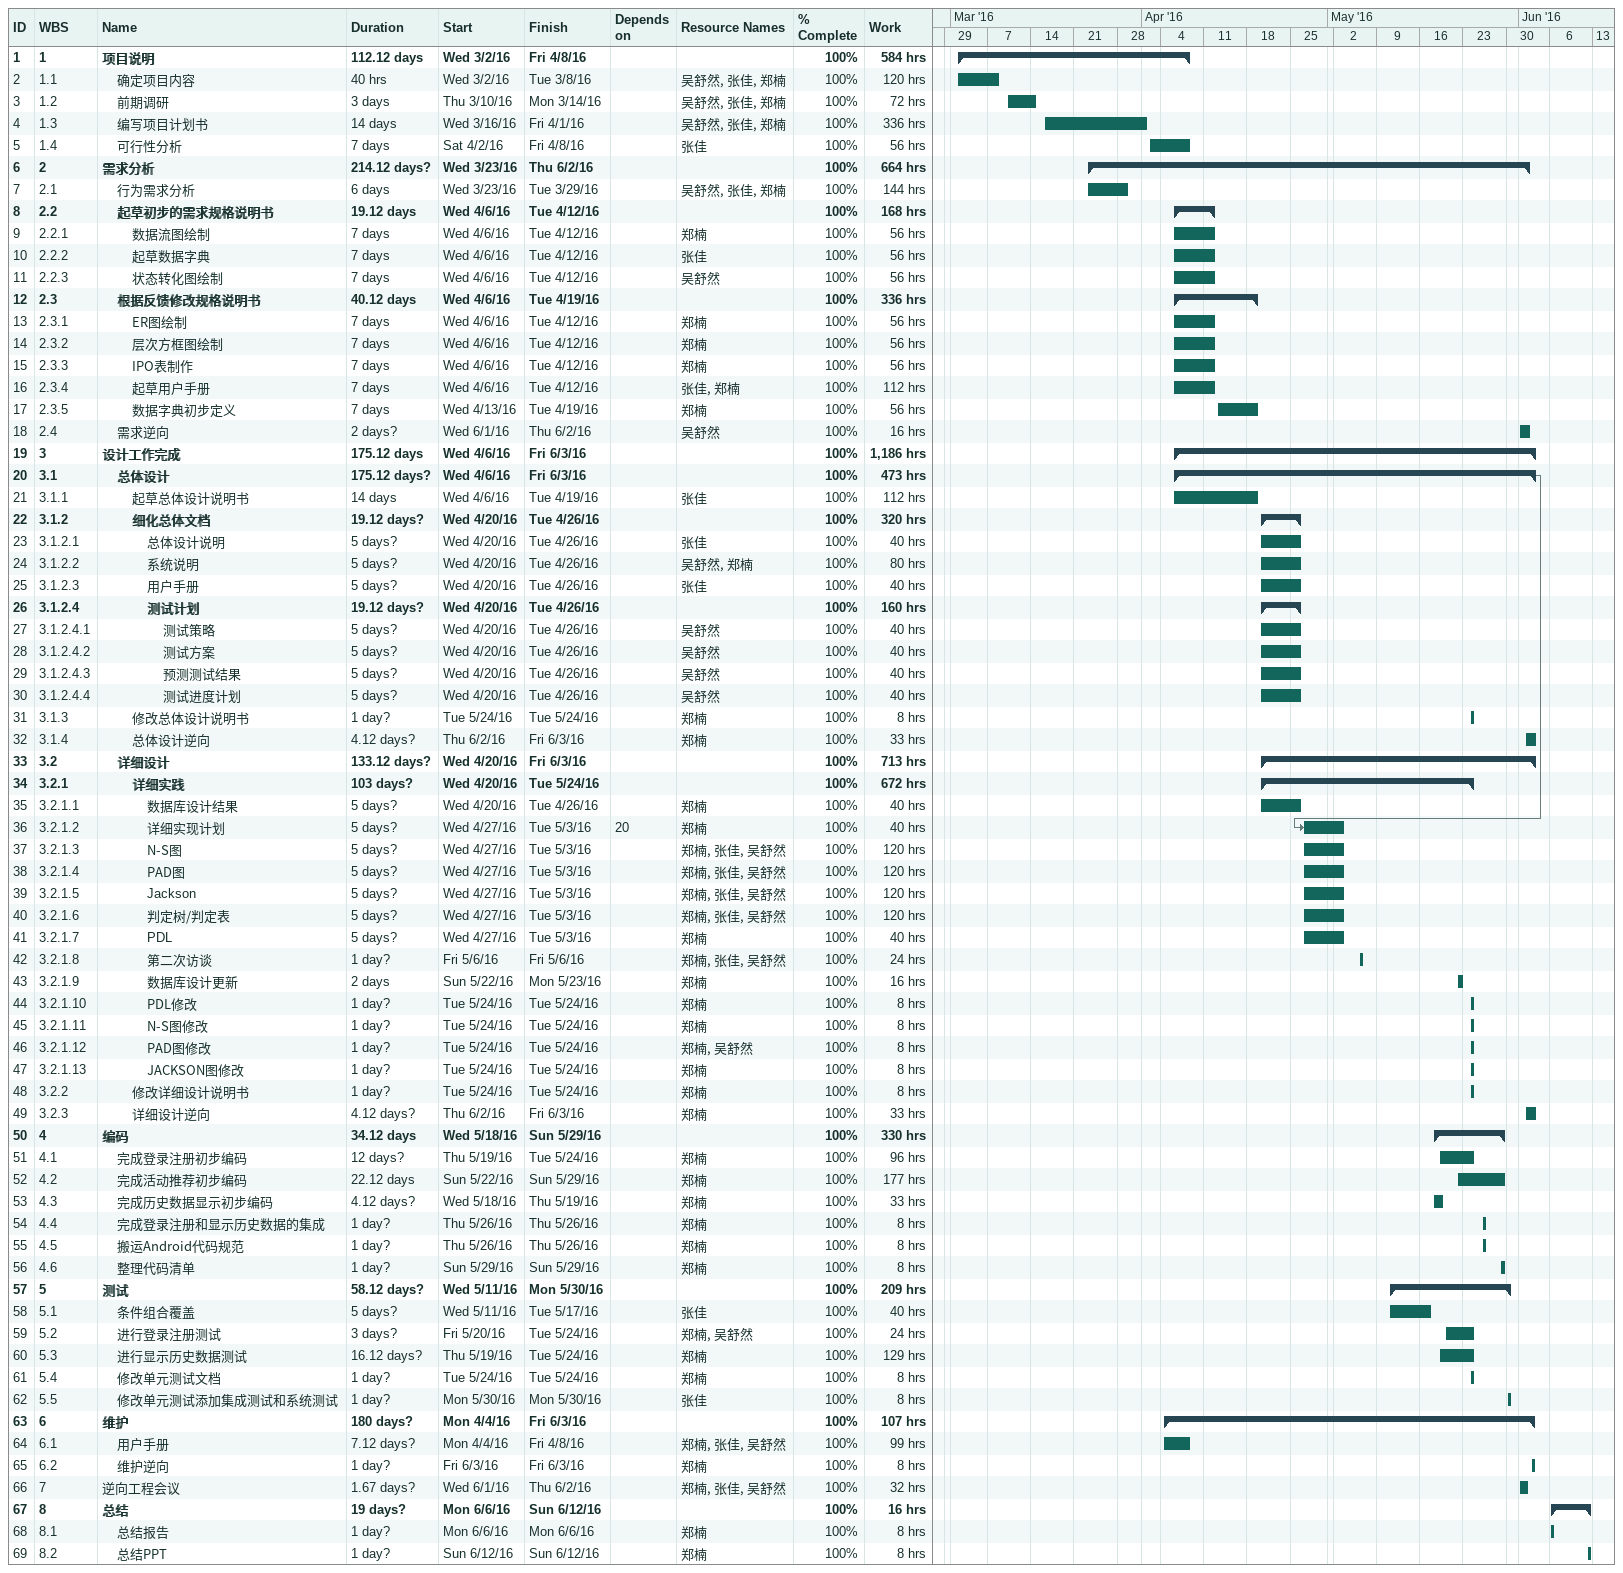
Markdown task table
| ID | WBS | Task | Duration | Start | Finish | Predecessors | Resources | % complete | Work (h) |
|---|---|---|---|---|---|---|---|---|---|
| 1 | 1 | **项目说明** | 112.12d | 2016-03-02 | 2016-04-08 |  |  | 100 | 584 |
| 2 | 1.1 | 确定项目内容 | 40h | 2016-03-02 | 2016-03-08 |  | 吴舒然, 张佳, 郑楠 | 100 | 120 |
| 3 | 1.2 | 前期调研 | 3d | 2016-03-10 | 2016-03-14 |  | 吴舒然, 张佳, 郑楠 | 100 | 72 |
| 4 | 1.3 | 编写项目计划书 | 14d | 2016-03-16 | 2016-04-01 |  | 吴舒然, 张佳, 郑楠 | 100 | 336 |
| 5 | 1.4 | 可行性分析 | 7d | 2016-04-02 | 2016-04-08 |  | 张佳 | 100 | 56 |
| 6 | 2 | **需求分析** | 214.12d? | 2016-03-23 | 2016-06-02 |  |  | 100 | 664 |
| 7 | 2.1 | 行为需求分析 | 6d | 2016-03-23 | 2016-03-29 |  | 吴舒然, 张佳, 郑楠 | 100 | 144 |
| 8 | 2.2 | **起草初步的需求规格说明书** | 19.12d | 2016-04-06 | 2016-04-12 |  |  | 100 | 168 |
| 9 | 2.2.1 | 数据流图绘制 | 7d | 2016-04-06 | 2016-04-12 |  | 郑楠 | 100 | 56 |
| 10 | 2.2.2 | 起草数据字典 | 7d | 2016-04-06 | 2016-04-12 |  | 张佳 | 100 | 56 |
| 11 | 2.2.3 | 状态转化图绘制 | 7d | 2016-04-06 | 2016-04-12 |  | 吴舒然 | 100 | 56 |
| 12 | 2.3 | **根据反馈修改规格说明书** | 40.12d | 2016-04-06 | 2016-04-19 |  |  | 100 | 336 |
| 13 | 2.3.1 | ER图绘制 | 7d | 2016-04-06 | 2016-04-12 |  | 郑楠 | 100 | 56 |
| 14 | 2.3.2 | 层次方框图绘制 | 7d | 2016-04-06 | 2016-04-12 |  | 郑楠 | 100 | 56 |
| 15 | 2.3.3 | IPO表制作 | 7d | 2016-04-06 | 2016-04-12 |  | 郑楠 | 100 | 56 |
| 16 | 2.3.4 | 起草用户手册 | 7d | 2016-04-06 | 2016-04-12 |  | 张佳, 郑楠 | 100 | 112 |
| 17 | 2.3.5 | 数据字典初步定义 | 7d | 2016-04-13 | 2016-04-19 |  | 郑楠 | 100 | 56 |
| 18 | 2.4 | 需求逆向 | 2d? | 2016-06-01 | 2016-06-02 |  | 吴舒然 | 100 | 16 |
| 19 | 3 | **设计工作完成** | 175.12d | 2016-04-06 | 2016-06-03 |  |  | 100 | 1186 |
| 20 | 3.1 | **总体设计** | 175.12d? | 2016-04-06 | 2016-06-03 |  |  | 100 | 473 |
| 21 | 3.1.1 | 起草总体设计说明书 | 14d | 2016-04-06 | 2016-04-19 |  | 张佳 | 100 | 112 |
| 22 | 3.1.2 | **细化总体文档** | 19.12d? | 2016-04-20 | 2016-04-26 |  |  | 100 | 320 |
| 23 | 3.1.2.1 | 总体设计说明 | 5d? | 2016-04-20 | 2016-04-26 |  | 张佳 | 100 | 40 |
| 24 | 3.1.2.2 | 系统说明 | 5d? | 2016-04-20 | 2016-04-26 |  | 吴舒然, 郑楠 | 100 | 80 |
| 25 | 3.1.2.3 | 用户手册 | 5d? | 2016-04-20 | 2016-04-26 |  | 张佳 | 100 | 40 |
| 26 | 3.1.2.4 | **测试计划** | 19.12d? | 2016-04-20 | 2016-04-26 |  |  | 100 | 160 |
| 27 | 3.1.2.4.1 | 测试策略 | 5d? | 2016-04-20 | 2016-04-26 |  | 吴舒然 | 100 | 40 |
| 28 | 3.1.2.4.2 | 测试方案 | 5d? | 2016-04-20 | 2016-04-26 |  | 吴舒然 | 100 | 40 |
| 29 | 3.1.2.4.3 | 预测测试结果 | 5d? | 2016-04-20 | 2016-04-26 |  | 吴舒然 | 100 | 40 |
| 30 | 3.1.2.4.4 | 测试进度计划 | 5d? | 2016-04-20 | 2016-04-26 |  | 吴舒然 | 100 | 40 |
| 31 | 3.1.3 | 修改总体设计说明书 | 1d? | 2016-05-24 | 2016-05-24 |  | 郑楠 | 100 | 8 |
| 32 | 3.1.4 | 总体设计逆向 | 4.12d? | 2016-06-02 | 2016-06-03 |  | 郑楠 | 100 | 33 |
| 33 | 3.2 | **详细设计** | 133.12d? | 2016-04-20 | 2016-06-03 |  |  | 100 | 713 |
| 34 | 3.2.1 | **详细实践** | 103d? | 2016-04-20 | 2016-05-24 |  |  | 100 | 672 |
| 35 | 3.2.1.1 | 数据库设计结果 | 5d? | 2016-04-20 | 2016-04-26 |  | 郑楠 | 100 | 40 |
| 36 | 3.2.1.2 | 详细实现计划 | 5d? | 2016-04-27 | 2016-05-03 | 20 | 郑楠 | 100 | 40 |
| 37 | 3.2.1.3 | N-S图 | 5d? | 2016-04-27 | 2016-05-03 |  | 郑楠, 张佳, 吴舒然 | 100 | 120 |
| 38 | 3.2.1.4 | PAD图 | 5d? | 2016-04-27 | 2016-05-03 |  | 郑楠, 张佳, 吴舒然 | 100 | 120 |
| 39 | 3.2.1.5 | Jackson | 5d? | 2016-04-27 | 2016-05-03 |  | 郑楠, 张佳, 吴舒然 | 100 | 120 |
| 40 | 3.2.1.6 | 判定树/判定表 | 5d? | 2016-04-27 | 2016-05-03 |  | 郑楠, 张佳, 吴舒然 | 100 | 120 |
| 41 | 3.2.1.7 | PDL | 5d? | 2016-04-27 | 2016-05-03 |  | 郑楠 | 100 | 40 |
| 42 | 3.2.1.8 | 第二次访谈 | 1d? | 2016-05-06 | 2016-05-06 |  | 郑楠, 张佳, 吴舒然 | 100 | 24 |
| 43 | 3.2.1.9 | 数据库设计更新 | 2d | 2016-05-22 | 2016-05-23 |  | 郑楠 | 100 | 16 |
| 44 | 3.2.1.10 | PDL修改 | 1d? | 2016-05-24 | 2016-05-24 |  | 郑楠 | 100 | 8 |
| 45 | 3.2.1.11 | N-S图修改 | 1d? | 2016-05-24 | 2016-05-24 |  | 郑楠 | 100 | 8 |
| 46 | 3.2.1.12 | PAD图修改 | 1d? | 2016-05-24 | 2016-05-24 |  | 郑楠, 吴舒然 | 100 | 8 |
| 47 | 3.2.1.13 | JACKSON图修改 | 1d? | 2016-05-24 | 2016-05-24 |  | 郑楠 | 100 | 8 |
| 48 | 3.2.2 | 修改详细设计说明书 | 1d? | 2016-05-24 | 2016-05-24 |  | 郑楠 | 100 | 8 |
| 49 | 3.2.3 | 详细设计逆向 | 4.12d? | 2016-06-02 | 2016-06-03 |  | 郑楠 | 100 | 33 |
| 50 | 4 | **编码** | 34.12d | 2016-05-18 | 2016-05-29 |  |  | 100 | 330 |
| 51 | 4.1 | 完成登录注册初步编码 | 12d? | 2016-05-19 | 2016-05-24 |  | 郑楠 | 100 | 96 |
| 52 | 4.2 | 完成活动推荐初步编码 | 22.12d | 2016-05-22 | 2016-05-29 |  | 郑楠 | 100 | 177 |
| 53 | 4.3 | 完成历史数据显示初步编码 | 4.12d? | 2016-05-18 | 2016-05-19 |  | 郑楠 | 100 | 33 |
| 54 | 4.4 | 完成登录注册和显示历史数据的集成 | 1d? | 2016-05-26 | 2016-05-26 |  | 郑楠 | 100 | 8 |
| 55 | 4.5 | 搬运Android代码规范 | 1d? | 2016-05-26 | 2016-05-26 |  | 郑楠 | 100 | 8 |
| 56 | 4.6 | 整理代码清单 | 1d? | 2016-05-29 | 2016-05-29 |  | 郑楠 | 100 | 8 |
| 57 | 5 | **测试** | 58.12d? | 2016-05-11 | 2016-05-30 |  |  | 100 | 209 |
| 58 | 5.1 | 条件组合覆盖 | 5d? | 2016-05-11 | 2016-05-17 |  | 张佳 | 100 | 40 |
| 59 | 5.2 | 进行登录注册测试 | 3d? | 2016-05-20 | 2016-05-24 |  | 郑楠, 吴舒然 | 100 | 24 |
| 60 | 5.3 | 进行显示历史数据测试 | 16.12d? | 2016-05-19 | 2016-05-24 |  | 郑楠 | 100 | 129 |
| 61 | 5.4 | 修改单元测试文档 | 1d? | 2016-05-24 | 2016-05-24 |  | 郑楠 | 100 | 8 |
| 62 | 5.5 | 修改单元测试添加集成测试和系统测试 | 1d? | 2016-05-30 | 2016-05-30 |  | 张佳 | 100 | 8 |
| 63 | 6 | **维护** | 180d? | 2016-04-04 | 2016-06-03 |  |  | 100 | 107 |
| 64 | 6.1 | 用户手册 | 7.12d? | 2016-04-04 | 2016-04-08 |  | 郑楠, 张佳, 吴舒然 | 100 | 99 |
| 65 | 6.2 | 维护逆向 | 1d? | 2016-06-03 | 2016-06-03 |  | 郑楠 | 100 | 8 |
| 66 | 7 | 逆向工程会议 | 1.67d? | 2016-06-01 | 2016-06-02 |  | 郑楠, 张佳, 吴舒然 | 100 | 32 |
| 67 | 8 | **总结** | 19d? | 2016-06-06 | 2016-06-12 |  |  | 100 | 16 |
| 68 | 8.1 | 总结报告 | 1d? | 2016-06-06 | 2016-06-06 |  | 郑楠 | 100 | 8 |
| 69 | 8.2 | 总结PPT | 1d? | 2016-06-12 | 2016-06-12 |  | 郑楠 | 100 | 8 |
